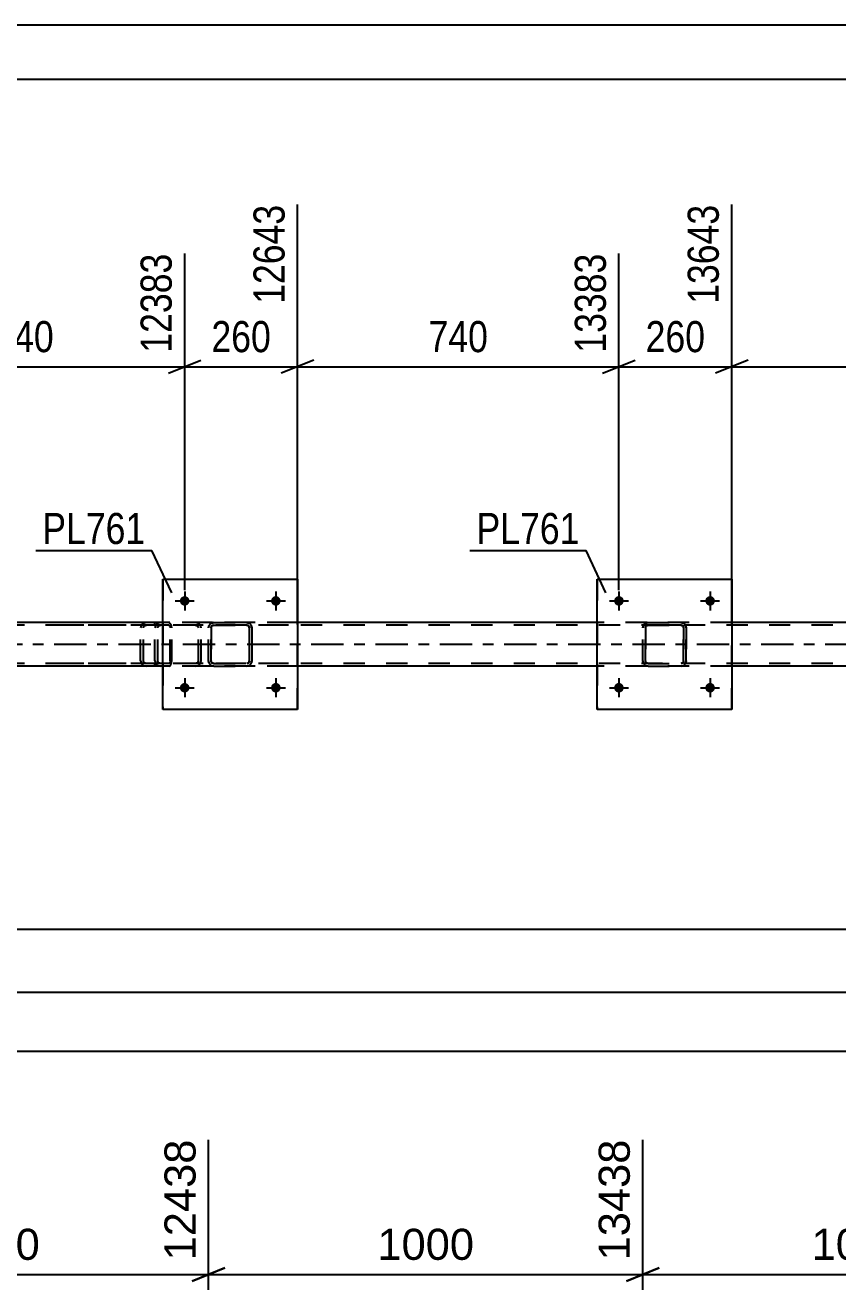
# Model space of a CAD drawing. Header units: millimetres. Extents: x -57 to 784, y -422 to 172.
# Drawn here: x 478.4 to 553.3, y 55.9 to 171.6 of the extents above; entities that cross this region are included whole.
import ezdxf

# ---------------------------------------------------------------- set-up
doc = ezdxf.new("R2010")
doc.units = ezdxf.units.MM
doc.linetypes.add('DXK_LINE_DOT2', pattern=[3.9198, 1.9599, -1.9599])
doc.linetypes.add('DXK_LINE_DOT3', pattern=[5.9187, 2.979, -0.9799, 0.9799, -0.9799])
doc.styles.add('Arial', font='ARIAL.TTF', dxfattribs={"height": 0.2})
doc.styles.add('Arial Narrow', font='ARIALN.TTF', dxfattribs={"height": 0.2})

# ---------------------------------------------------------------- blocks, each defined once
blk = doc.blocks.new('Unknown-122571968-1115')
at = {"color": 5, "linetype": 'Continuous'}
for p, q in [((783.89, 171.64), (-57.11, 171.64)), ((778.89, 166.64), (-52.11, 166.64))]:
    blk.add_line(p, q, dxfattribs=at)
blk = doc.blocks.new('Part-122571968-5192 - 5118')
at = {"color": 7, "linetype": 'DXK_LINE_DOT2'}
for p, q in [((491.65, 116.59), (482.24, 116.59)), ((491.65, 116.35), (482.24, 116.35)), ((489.09, 116.29), (489.05, 116.11)), ((489.05, 113.07), (489.05, 116.11)), ((489.3, 116.11), (489.32, 116.2)), ((489.3, 113.07), (489.3, 116.11)), ((489.32, 116.2), (489.38, 116.28)), ((489.55, 116.59), (489.36, 116.55)), ((489.38, 116.28), (489.46, 116.33)), ((489.46, 116.33), (489.55, 116.35)), ((490.37, 116.35), (490.37, 116.59)), ((491.75, 116.55), (491.65, 116.59)), ((491.65, 116.35), (491.7, 116.33)), ((491.7, 116.33), (491.74, 116.28)), ((491.74, 116.28), (491.77, 116.2)), ((491.84, 116.45), (491.75, 116.55)), ((491.77, 116.2), (491.78, 116.11)), ((491.78, 113.07), (491.78, 116.11)), ((491.9, 116.29), (491.84, 116.45)), ((491.92, 116.11), (491.9, 116.29)), ((491.92, 113.07), (491.92, 116.11)), ((491.65, 112.83), (482.24, 112.83)), ((491.65, 112.59), (482.24, 112.59)), ((489.05, 113.07), (489.09, 112.88)), ((489.32, 112.98), (489.3, 113.07)), ((489.38, 112.9), (489.32, 112.98)), ((489.36, 112.62), (489.55, 112.59)), ((489.46, 112.85), (489.38, 112.9)), ((489.55, 112.83), (489.46, 112.85)), ((490.37, 112.62), (490.37, 112.83)), ((490.37, 112.59), (490.37, 112.62)), ((491.7, 112.85), (491.65, 112.83)), ((491.65, 112.59), (491.75, 112.62)), ((491.74, 112.9), (491.7, 112.85)), ((491.77, 112.98), (491.74, 112.9)), ((491.75, 112.62), (491.84, 112.73)), ((491.78, 113.07), (491.77, 112.98)), ((491.84, 112.73), (491.9, 112.88)), ((491.9, 112.88), (491.92, 113.07))]:
    blk.add_line(p, q, dxfattribs=at)
for centre, start, end in [((489.54, 116.09), 111.1941, 156.1506), ((489.54, 113.08), 203.8494, 248.8059)]:
    blk.add_arc(centre, 0.492, start, end, dxfattribs=at)
blk = doc.blocks.new('Bolt-122571968-5139 - 5118')
at = {"linetype": 'Continuous'}
for points in [[(492.67, 110.59), (492.68, 110.68), (492.7, 110.77), (492.75, 110.85), (492.81, 110.91), (492.89, 110.97), (492.97, 111.01), (493.06, 111.03), (493.15, 111.03), (493.24, 111.01), (493.33, 110.97), (493.4, 110.91), (493.46, 110.85), (493.51, 110.77), (493.54, 110.68), (493.55, 110.59), (493.54, 110.5), (493.51, 110.41), (493.46, 110.33), (493.4, 110.26), (493.33, 110.21), (493.24, 110.17), (493.15, 110.15), (493.06, 110.15), (492.97, 110.17), (492.89, 110.21), (492.81, 110.26), (492.75, 110.33), (492.7, 110.41), (492.68, 110.5)], [(501.07, 110.59), (501.08, 110.68), (501.1, 110.77), (501.15, 110.85), (501.21, 110.91), (501.29, 110.97), (501.37, 111.01), (501.46, 111.03), (501.55, 111.03), (501.64, 111.01), (501.73, 110.97), (501.8, 110.91), (501.86, 110.85), (501.91, 110.77), (501.94, 110.68), (501.95, 110.59), (501.94, 110.5), (501.91, 110.41), (501.86, 110.33), (501.8, 110.26), (501.73, 110.21), (501.64, 110.17), (501.55, 110.15), (501.46, 110.15), (501.37, 110.17), (501.29, 110.21), (501.21, 110.26), (501.15, 110.33), (501.1, 110.41), (501.08, 110.5)]]:
    blk.add_hatch(color=1, dxfattribs=at).paths.add_polyline_path(points)
at = {"color": 1, "linetype": 'Continuous'}
for p, q in [((493.11, 111.47), (493.11, 109.71)), ((501.51, 111.47), (501.51, 109.71)), ((492.23, 110.59), (493.99, 110.59)), ((500.63, 110.59), (502.39, 110.59))]:
    blk.add_line(p, q, dxfattribs=at)
blk = doc.blocks.new('Bolt-122571968-5140 - 5118')
at = {"linetype": 'Continuous'}
for points in [[(492.67, 118.59), (492.68, 118.68), (492.7, 118.77), (492.75, 118.85), (492.81, 118.91), (492.89, 118.97), (492.97, 119.01), (493.06, 119.03), (493.15, 119.03), (493.24, 119.01), (493.33, 118.97), (493.4, 118.91), (493.46, 118.85), (493.51, 118.77), (493.54, 118.68), (493.55, 118.59), (493.54, 118.5), (493.51, 118.41), (493.46, 118.33), (493.4, 118.26), (493.33, 118.21), (493.24, 118.17), (493.15, 118.15), (493.06, 118.15), (492.97, 118.17), (492.89, 118.21), (492.81, 118.26), (492.75, 118.33), (492.7, 118.41), (492.68, 118.5)], [(501.07, 118.59), (501.08, 118.68), (501.1, 118.77), (501.15, 118.85), (501.21, 118.91), (501.29, 118.97), (501.37, 119.01), (501.46, 119.03), (501.55, 119.03), (501.64, 119.01), (501.73, 118.97), (501.8, 118.91), (501.86, 118.85), (501.91, 118.77), (501.94, 118.68), (501.95, 118.59), (501.94, 118.5), (501.91, 118.41), (501.86, 118.33), (501.8, 118.26), (501.73, 118.21), (501.64, 118.17), (501.55, 118.15), (501.46, 118.15), (501.37, 118.17), (501.29, 118.21), (501.21, 118.26), (501.15, 118.33), (501.1, 118.41), (501.08, 118.5)]]:
    blk.add_hatch(color=1, dxfattribs=at).paths.add_polyline_path(points)
at = {"color": 1, "linetype": 'Continuous'}
for p, q in [((493.11, 119.47), (493.11, 117.71)), ((501.51, 119.47), (501.51, 117.71)), ((492.23, 118.59), (493.99, 118.59)), ((500.63, 118.59), (502.39, 118.59))]:
    blk.add_line(p, q, dxfattribs=at)
blk = doc.blocks.new('Bolt-122571968-5141 - 5118')
at = {"linetype": 'Continuous'}
for points in [[(532.67, 110.59), (532.68, 110.68), (532.71, 110.77), (532.75, 110.85), (532.82, 110.91), (532.89, 110.97), (532.97, 111.01), (533.06, 111.03), (533.16, 111.03), (533.25, 111.01), (533.33, 110.97), (533.41, 110.91), (533.47, 110.85), (533.51, 110.77), (533.54, 110.68), (533.55, 110.59), (533.54, 110.5), (533.51, 110.41), (533.47, 110.33), (533.41, 110.26), (533.33, 110.21), (533.25, 110.17), (533.16, 110.15), (533.06, 110.15), (532.97, 110.17), (532.89, 110.21), (532.82, 110.26), (532.75, 110.33), (532.71, 110.41), (532.68, 110.5)], [(541.07, 110.59), (541.08, 110.68), (541.11, 110.77), (541.15, 110.85), (541.22, 110.91), (541.29, 110.97), (541.37, 111.01), (541.46, 111.03), (541.56, 111.03), (541.65, 111.01), (541.73, 110.97), (541.81, 110.91), (541.87, 110.85), (541.91, 110.77), (541.94, 110.68), (541.95, 110.59), (541.94, 110.5), (541.91, 110.41), (541.87, 110.33), (541.81, 110.26), (541.73, 110.21), (541.65, 110.17), (541.56, 110.15), (541.46, 110.15), (541.37, 110.17), (541.29, 110.21), (541.22, 110.26), (541.15, 110.33), (541.11, 110.41), (541.08, 110.5)]]:
    blk.add_hatch(color=1, dxfattribs=at).paths.add_polyline_path(points)
at = {"color": 1, "linetype": 'Continuous'}
for p, q in [((533.11, 111.47), (533.11, 109.71)), ((541.51, 111.47), (541.51, 109.71)), ((532.23, 110.59), (533.99, 110.59)), ((540.63, 110.59), (542.39, 110.59))]:
    blk.add_line(p, q, dxfattribs=at)
blk = doc.blocks.new('Bolt-122571968-5142 - 5118')
at = {"linetype": 'Continuous'}
for points in [[(532.67, 118.59), (532.68, 118.68), (532.71, 118.77), (532.75, 118.85), (532.82, 118.91), (532.89, 118.97), (532.97, 119.01), (533.06, 119.03), (533.16, 119.03), (533.25, 119.01), (533.33, 118.97), (533.41, 118.91), (533.47, 118.85), (533.51, 118.77), (533.54, 118.68), (533.55, 118.59), (533.54, 118.5), (533.51, 118.41), (533.47, 118.33), (533.41, 118.26), (533.33, 118.21), (533.25, 118.17), (533.16, 118.15), (533.06, 118.15), (532.97, 118.17), (532.89, 118.21), (532.82, 118.26), (532.75, 118.33), (532.71, 118.41), (532.68, 118.5)], [(541.07, 118.59), (541.08, 118.68), (541.11, 118.77), (541.15, 118.85), (541.22, 118.91), (541.29, 118.97), (541.37, 119.01), (541.46, 119.03), (541.56, 119.03), (541.65, 119.01), (541.73, 118.97), (541.81, 118.91), (541.87, 118.85), (541.91, 118.77), (541.94, 118.68), (541.95, 118.59), (541.94, 118.5), (541.91, 118.41), (541.87, 118.33), (541.81, 118.26), (541.73, 118.21), (541.65, 118.17), (541.56, 118.15), (541.46, 118.15), (541.37, 118.17), (541.29, 118.21), (541.22, 118.26), (541.15, 118.33), (541.11, 118.41), (541.08, 118.5)]]:
    blk.add_hatch(color=1, dxfattribs=at).paths.add_polyline_path(points)
at = {"color": 1, "linetype": 'Continuous'}
for p, q in [((533.11, 119.47), (533.11, 117.71)), ((541.51, 119.47), (541.51, 117.71)), ((532.23, 118.59), (533.99, 118.59)), ((540.63, 118.59), (542.39, 118.59))]:
    blk.add_line(p, q, dxfattribs=at)
blk = doc.blocks.new('Part-122571968-5300 - 5118')
at = {"color": 2, "linetype": 'Continuous'}
for p, q in [((531.11, 108.59), (531.11, 120.59)), ((531.11, 120.59), (531.11, 120.59)), ((531.11, 120.59), (543.51, 120.59)), ((543.51, 120.59), (543.51, 108.59)), ((531.11, 108.59), (531.11, 108.59)), ((543.51, 108.59), (531.11, 108.59))]:
    blk.add_line(p, q, dxfattribs=at)
at = {"color": 7, "linetype": 'DXK_LINE_DOT2'}
for p, q in [((531.11, 120.59), (531.11, 108.59)), ((531.11, 120.59), (531.11, 120.59)), ((543.51, 108.59), (543.51, 120.59)), ((531.11, 108.59), (531.11, 108.59))]:
    blk.add_line(p, q, dxfattribs=at)
blk = doc.blocks.new('Part-122571968-5301 - 5118')
at = {"color": 7, "linetype": 'DXK_LINE_DOT2'}
for p, q in [((535.31, 116.11), (535.34, 116.29)), ((535.35, 116.29), (535.31, 116.11)), ((535.31, 113.07), (535.31, 116.11)), ((535.31, 116.11), (535.31, 116.11)), ((535.31, 113.07), (535.31, 116.11)), ((535.55, 116.11), (535.57, 116.2)), ((535.56, 116.2), (535.55, 116.11)), ((535.55, 113.07), (535.55, 116.11)), ((535.55, 116.11), (535.55, 116.11)), ((535.55, 116.11), (535.55, 113.07)), ((535.62, 116.28), (535.56, 116.2)), ((535.57, 116.2), (535.62, 116.28)), ((535.6, 116.55), (535.79, 116.59)), ((535.79, 116.59), (535.61, 116.55)), ((535.62, 116.28), (535.7, 116.33)), ((535.69, 116.33), (535.62, 116.28)), ((535.79, 116.35), (535.69, 116.33)), ((535.7, 116.33), (535.79, 116.35)), ((535.79, 116.59), (538.83, 116.59)), ((535.79, 116.59), (535.79, 116.59)), ((535.79, 116.59), (538.83, 116.59)), ((535.79, 116.35), (538.83, 116.35)), ((535.79, 116.35), (535.79, 116.35)), ((538.83, 116.35), (535.79, 116.35)), ((538.83, 116.59), (538.83, 116.59)), ((538.83, 116.59), (539.01, 116.55)), ((539.01, 116.55), (538.83, 116.59)), ((538.83, 116.35), (538.83, 116.35)), ((538.83, 116.35), (538.92, 116.33)), ((538.92, 116.33), (538.83, 116.35)), ((538.92, 116.33), (538.92, 116.33)), ((538.92, 116.33), (539, 116.28)), ((539, 116.28), (538.92, 116.33)), ((539, 116.28), (539.05, 116.2)), ((539.05, 116.2), (539, 116.28)), ((539.05, 116.2), (539.07, 116.11)), ((539.07, 116.11), (539.05, 116.2)), ((539.07, 113.07), (539.07, 116.11)), ((539.07, 116.11), (539.07, 116.11)), ((539.07, 116.11), (539.07, 113.07)), ((539.27, 116.29), (539.31, 116.11)), ((539.31, 116.11), (539.27, 116.29)), ((539.31, 113.07), (539.31, 116.11)), ((539.31, 116.11), (539.31, 116.11)), ((539.31, 116.11), (539.31, 113.07)), ((535.31, 113.07), (535.31, 113.07)), ((535.34, 112.88), (535.31, 113.07)), ((535.31, 113.07), (535.35, 112.88)), ((535.55, 113.07), (535.55, 113.07)), ((535.57, 112.98), (535.55, 113.07)), ((535.55, 113.07), (535.56, 112.98)), ((535.56, 112.98), (535.62, 112.9)), ((535.62, 112.9), (535.57, 112.98)), ((535.6, 112.62), (535.61, 112.62)), ((535.79, 112.59), (535.6, 112.62)), ((535.61, 112.62), (535.79, 112.59)), ((535.7, 112.85), (535.62, 112.9)), ((535.62, 112.9), (535.69, 112.85)), ((535.69, 112.85), (535.79, 112.83)), ((535.79, 112.83), (535.7, 112.85)), ((535.79, 112.83), (538.83, 112.83)), ((535.79, 112.83), (535.79, 112.83)), ((535.79, 112.83), (538.83, 112.83)), ((535.79, 112.59), (538.83, 112.59)), ((535.79, 112.59), (535.79, 112.59)), ((535.79, 112.59), (538.83, 112.59)), ((538.92, 112.85), (538.83, 112.83)), ((538.83, 112.83), (538.92, 112.85)), ((538.83, 112.83), (538.83, 112.83)), ((539.01, 112.62), (538.83, 112.59)), ((538.83, 112.59), (539.01, 112.62)), ((538.83, 112.59), (538.83, 112.59)), ((539, 112.9), (538.92, 112.85)), ((538.92, 112.85), (539, 112.9)), ((539.05, 112.98), (539, 112.9)), ((539, 112.9), (539.05, 112.98)), ((539.07, 113.07), (539.05, 112.98)), ((539.05, 112.98), (539.07, 113.07)), ((539.07, 113.07), (539.07, 113.07)), ((539.31, 113.07), (539.27, 112.88)), ((539.27, 112.88), (539.31, 113.07)), ((539.31, 113.07), (539.31, 113.07))]:
    blk.add_line(p, q, dxfattribs=at)
at = {"color": 7, "linetype": 'DXK_LINE_DOT3'}
blk.add_line((537.31, 114.59), (537.3, 114.59), dxfattribs=at)
at = {"color": 7, "linetype": 'DXK_LINE_DOT2'}
for centre, start, end in [((535.79, 116.11), 112.5, 157.5), ((535.79, 116.11), 112.5, 157.5), ((538.83, 116.11), 22.5, 67.5), ((538.83, 116.11), 22.5, 67.5), ((535.79, 113.07), 202.5, 247.5), ((535.79, 113.07), 202.5, 247.5), ((538.83, 113.07), 292.5, 337.5), ((538.83, 113.07), 292.5, 337.5)]:
    blk.add_arc(centre, 0.48, start, end, dxfattribs=at)
blk = doc.blocks.new('Part-122571968-5306 - 5118')
at = {"color": 2, "linetype": 'Continuous'}
for p, q in [((491.11, 108.59), (491.11, 120.59)), ((491.11, 120.59), (491.11, 120.59)), ((491.11, 120.59), (503.51, 120.59)), ((503.51, 120.59), (503.51, 108.59)), ((491.11, 108.59), (491.11, 108.59)), ((503.51, 108.59), (491.11, 108.59))]:
    blk.add_line(p, q, dxfattribs=at)
at = {"color": 7, "linetype": 'DXK_LINE_DOT2'}
for p, q in [((491.11, 120.59), (491.11, 108.59)), ((491.11, 120.59), (491.11, 120.59)), ((503.51, 108.59), (503.51, 120.59)), ((491.11, 108.59), (491.11, 108.59))]:
    blk.add_line(p, q, dxfattribs=at)
blk = doc.blocks.new('Part-122571968-5307 - 5118')
at = {"color": 7, "linetype": 'DXK_LINE_DOT2'}
for p, q in [((495.3, 116.11), (495.34, 116.29)), ((495.3, 116.11), (495.31, 116.11)), ((495.3, 113.07), (495.3, 116.11)), ((495.34, 116.29), (495.31, 116.11)), ((495.31, 113.07), (495.31, 116.11)), ((495.56, 116.2), (495.54, 116.11)), ((495.55, 116.11), (495.54, 116.11)), ((495.54, 116.11), (495.54, 113.07)), ((495.55, 116.11), (495.56, 116.2)), ((495.55, 113.07), (495.55, 116.11)), ((495.56, 116.2), (495.62, 116.28)), ((495.61, 116.28), (495.56, 116.2)), ((495.6, 116.55), (495.78, 116.59)), ((495.79, 116.59), (495.6, 116.55)), ((495.69, 116.33), (495.61, 116.28)), ((495.62, 116.28), (495.69, 116.33)), ((495.69, 116.33), (495.79, 116.35)), ((495.78, 116.35), (495.69, 116.33)), ((495.79, 116.59), (495.78, 116.59)), ((495.78, 116.59), (498.82, 116.59)), ((495.78, 116.35), (495.79, 116.35)), ((498.82, 116.35), (495.78, 116.35)), ((495.79, 116.59), (498.83, 116.59)), ((495.79, 116.35), (498.83, 116.35)), ((498.82, 116.59), (498.83, 116.59)), ((498.82, 116.59), (499, 116.55)), ((498.83, 116.35), (498.82, 116.35)), ((498.91, 116.33), (498.82, 116.35)), ((499.01, 116.55), (498.83, 116.59)), ((498.83, 116.35), (498.92, 116.33)), ((498.91, 116.33), (498.92, 116.33)), ((498.99, 116.28), (498.91, 116.33)), ((498.92, 116.33), (499, 116.28)), ((499.04, 116.2), (498.99, 116.28)), ((499, 116.28), (499.05, 116.2)), ((499.06, 116.11), (499.04, 116.2)), ((499.05, 116.2), (499.07, 116.11)), ((499.07, 116.11), (499.06, 116.11)), ((499.06, 116.11), (499.06, 113.07)), ((499.07, 113.07), (499.07, 116.11)), ((499.26, 116.29), (499.3, 116.11)), ((499.31, 116.11), (499.27, 116.29)), ((499.31, 116.11), (499.3, 116.11)), ((499.3, 116.11), (499.3, 113.07)), ((499.31, 113.07), (499.31, 116.11)), ((495.31, 113.07), (495.3, 113.07)), ((495.34, 112.88), (495.3, 113.07)), ((495.31, 113.07), (495.34, 112.88)), ((495.54, 113.07), (495.55, 113.07)), ((495.54, 113.07), (495.56, 112.98)), ((495.56, 112.98), (495.55, 113.07)), ((495.62, 112.9), (495.56, 112.98)), ((495.56, 112.98), (495.61, 112.9)), ((495.6, 112.62), (495.6, 112.62)), ((495.78, 112.59), (495.6, 112.62)), ((495.6, 112.62), (495.79, 112.59)), ((495.61, 112.9), (495.69, 112.85)), ((495.69, 112.85), (495.62, 112.9)), ((495.79, 112.83), (495.69, 112.85)), ((495.69, 112.85), (495.78, 112.83)), ((495.79, 112.83), (495.78, 112.83)), ((495.78, 112.83), (498.82, 112.83)), ((495.79, 112.59), (495.78, 112.59)), ((495.78, 112.59), (498.82, 112.59)), ((495.79, 112.83), (498.83, 112.83)), ((495.79, 112.59), (498.83, 112.59)), ((498.82, 112.83), (498.91, 112.85)), ((498.82, 112.83), (498.83, 112.83)), ((499, 112.62), (498.82, 112.59)), ((498.82, 112.59), (498.83, 112.59)), ((498.92, 112.85), (498.83, 112.83)), ((498.83, 112.59), (499.01, 112.62)), ((498.91, 112.85), (498.99, 112.9)), ((499, 112.9), (498.92, 112.85)), ((498.99, 112.9), (499.04, 112.98)), ((499.05, 112.98), (499, 112.9)), ((499.04, 112.98), (499.06, 113.07)), ((499.07, 113.07), (499.05, 112.98)), ((499.06, 113.07), (499.07, 113.07)), ((499.3, 113.07), (499.26, 112.88)), ((499.27, 112.88), (499.31, 113.07)), ((499.3, 113.07), (499.31, 113.07))]:
    blk.add_line(p, q, dxfattribs=at)
at = {"color": 7, "linetype": 'DXK_LINE_DOT3'}
blk.add_line((497.31, 114.59), (497.3, 114.59), dxfattribs=at)
at = {"color": 7, "linetype": 'DXK_LINE_DOT2'}
for centre, start, end in [((495.78, 116.11), 112.5, 157.5), ((495.79, 116.11), 112.5, 157.5), ((498.82, 116.11), 22.5, 67.5), ((498.83, 116.11), 22.5, 67.5), ((495.78, 113.07), 202.5, 247.5), ((495.79, 113.07), 202.5, 247.5), ((498.82, 113.07), 292.5, 337.5), ((498.83, 113.07), 292.5, 337.5)]:
    blk.add_arc(centre, 0.48, start, end, dxfattribs=at)
blk = doc.blocks.new('Part-122571968-5345 - 5118')
at = {"color": 7, "linetype": 'DXK_LINE_DOT2'}
for p, q in [((490.41, 116.29), (490.37, 116.11)), ((490.37, 113.07), (490.37, 116.11)), ((490.62, 116.11), (490.64, 116.2)), ((490.62, 113.07), (490.62, 116.11)), ((490.64, 116.2), (490.7, 116.28)), ((490.88, 116.59), (490.68, 116.55)), ((490.7, 116.28), (490.78, 116.33)), ((490.78, 116.33), (490.88, 116.35)), ((502.66, 116.59), (490.88, 116.59)), ((502.66, 116.35), (490.88, 116.35)), ((494.31, 116.55), (494.11, 116.59)), ((494.11, 116.35), (494.21, 116.33)), ((494.21, 116.33), (494.3, 116.28)), ((494.3, 116.28), (494.35, 116.2)), ((494.35, 116.2), (494.37, 116.11)), ((494.37, 113.07), (494.37, 116.11)), ((494.63, 116.11), (494.59, 116.29)), ((494.63, 113.07), (494.63, 116.11)), ((490.37, 113.07), (490.41, 112.88)), ((490.64, 112.98), (490.62, 113.07)), ((490.7, 112.9), (490.64, 112.98)), ((490.68, 112.62), (490.88, 112.59)), ((490.78, 112.85), (490.7, 112.9)), ((490.88, 112.83), (490.78, 112.85)), ((502.66, 112.83), (490.88, 112.83)), ((502.66, 112.59), (490.88, 112.59)), ((494.21, 112.85), (494.11, 112.83)), ((494.11, 112.59), (494.31, 112.62)), ((494.3, 112.9), (494.21, 112.85)), ((494.35, 112.98), (494.3, 112.9)), ((494.37, 113.07), (494.35, 112.98)), ((494.59, 112.88), (494.63, 113.07))]:
    blk.add_line(p, q, dxfattribs=at)
for centre, start, end in [((490.86, 116.09), 110.7583, 155.68), ((494.13, 116.09), 24.32, 69.2417), ((490.86, 113.09), 204.32, 249.2417), ((494.13, 113.09), 290.7583, 335.68)]:
    blk.add_arc(centre, 0.496, start, end, dxfattribs=at)
blk = doc.blocks.new('Part-122571968-5417 - 5118')
at = {"color": 7, "linetype": 'DXK_LINE_DOT2'}
for p, q in [((697.85, 116.35), (43.11, 116.35)), ((503.51, 116.59), (491.11, 116.59)), ((543.51, 116.59), (531.11, 116.59)), ((697.85, 112.83), (43.11, 112.83)), ((503.51, 112.59), (491.11, 112.59)), ((543.51, 112.59), (531.11, 112.59))]:
    blk.add_line(p, q, dxfattribs=at)
at = {"color": 2, "linetype": 'Continuous'}
for p, q in [((491.11, 116.59), (463.51, 116.59)), ((531.11, 116.59), (503.51, 116.59)), ((571.11, 116.59), (543.51, 116.59)), ((491.11, 112.59), (463.51, 112.59)), ((531.11, 112.59), (503.51, 112.59)), ((571.11, 112.59), (543.51, 112.59))]:
    blk.add_line(p, q, dxfattribs=at)
at = {"color": 7, "linetype": 'DXK_LINE_DOT3'}
blk.add_line((43.11, 114.59), (697.85, 114.59), dxfattribs=at)
blk = doc.blocks.new('StraightDimension-122571968-4514 - 3165')
at = {"color": 7, "linetype": 'Continuous'}
for p, q in [((535.31, 16.34), (535.31, 68.95)), ((575.31, 17.64), (575.31, 68.95)), ((536.81, 57.13), (533.81, 55.93)), ((573.81, 55.93), (576.81, 57.13)), ((535.31, 56.53), (575.31, 56.53))]:
    blk.add_line(p, q, dxfattribs=at)
at = {"color": 0}
blk.add_wipeout([(560.36, 57.28), (560.36, 61.48), (550.26, 61.48), (550.26, 57.28)], dxfattribs=at)
at = {"color": 3, "style": 'Arial'}
blk.add_text('1000', height=2.865, dxfattribs=at).set_placement((550.86, 57.88))
at = {"color": 0, "linetype": 'Continuous'}
blk.add_wipeout([(574.71, 69.55), (570.51, 69.55), (570.51, 57.23), (574.71, 57.23)], dxfattribs=at)
at = {"color": 3, "linetype": 'Continuous', "style": 'Arial'}
blk.add_text('14438', height=2.865, rotation=90.0002, dxfattribs=at).set_placement((574.11, 57.83))
blk = doc.blocks.new('StraightDimension-122571968-4498 - 3165')
at = {"color": 7, "linetype": 'Continuous'}
for p, q in [((455.31, 17.06), (455.31, 68.95)), ((495.31, 16.35), (495.31, 68.95)), ((456.81, 57.13), (453.81, 55.93)), ((493.81, 55.93), (496.81, 57.13)), ((455.31, 56.53), (495.31, 56.53))]:
    blk.add_line(p, q, dxfattribs=at)
at = {"color": 0}
blk.add_wipeout([(480.36, 57.28), (480.36, 61.48), (470.26, 61.48), (470.26, 57.28)], dxfattribs=at)
at = {"color": 3, "style": 'Arial'}
blk.add_text('1000', height=2.865, dxfattribs=at).set_placement((470.86, 57.88))
at = {"color": 0, "linetype": 'Continuous'}
blk.add_wipeout([(494.71, 69.55), (490.51, 69.55), (490.51, 57.23), (494.71, 57.23)], dxfattribs=at)
at = {"color": 3, "linetype": 'Continuous', "style": 'Arial'}
blk.add_text('12438', height=2.865, rotation=90.0002, dxfattribs=at).set_placement((494.11, 57.83))
blk = doc.blocks.new('StraightDimension-122571968-4506 - 3165')
at = {"color": 7, "linetype": 'Continuous'}
for p, q in [((495.31, 16.35), (495.31, 68.95)), ((535.31, 16.34), (535.31, 68.95)), ((496.81, 57.13), (493.81, 55.93)), ((533.81, 55.93), (536.81, 57.13)), ((495.31, 56.53), (535.31, 56.53))]:
    blk.add_line(p, q, dxfattribs=at)
at = {"color": 0}
blk.add_wipeout([(520.35, 57.28), (520.35, 61.48), (510.26, 61.48), (510.26, 57.28)], dxfattribs=at)
at = {"color": 3, "style": 'Arial'}
blk.add_text('1000', height=2.865, dxfattribs=at).set_placement((510.86, 57.88))
at = {"color": 0, "linetype": 'Continuous'}
blk.add_wipeout([(534.71, 69.55), (530.51, 69.55), (530.51, 57.23), (534.71, 57.23)], dxfattribs=at)
at = {"color": 3, "linetype": 'Continuous', "style": 'Arial'}
blk.add_text('13438', height=2.865, rotation=90.0002, dxfattribs=at).set_placement((534.11, 57.83))
blk = doc.blocks.new('StraightDimension-122571968-6213 - 5118')
at = {"color": 7, "linetype": 'Continuous'}
blk.add_line((9.28, 88.36), (577.75, 88.36), dxfattribs=at)
blk = doc.blocks.new('StraightDimension-122571968-17260 - 5118')
at = {"color": 7, "linetype": 'Continuous'}
blk.add_line((9.28, 82.54), (697.85, 82.54), dxfattribs=at)
blk = doc.blocks.new('StraightDimension-122571968-16344 - 5118')
at = {"color": 7, "linetype": 'Continuous'}
for p, q in [((543.51, 117.59), (543.51, 155.1)), ((573.11, 119.59), (573.11, 155.1)), ((545.01, 140.76), (542.01, 139.56)), ((543.51, 140.16), (573.11, 140.16)), ((571.61, 139.56), (574.61, 140.76))]:
    blk.add_line(p, q, dxfattribs=at)
at = {"color": 0, "linetype": 'Continuous'}
blk.add_wipeout([(572.51, 155.7), (568.31, 155.7), (568.31, 145.36), (572.51, 145.36)], dxfattribs=at)
at = {"color": 0}
blk.add_wipeout([(561.65, 140.91), (561.65, 145.11), (554.97, 145.11), (554.97, 140.91)], dxfattribs=at)
at = {"color": 3, "linetype": 'Continuous', "style": 'Arial Narrow'}
blk.add_text('14383', height=2.863, rotation=90.0002, dxfattribs=at).set_placement((571.91, 145.96))
at = {"color": 3, "style": 'Arial Narrow'}
blk.add_text('740', height=2.863, dxfattribs=at).set_placement((555.57, 141.51))
blk = doc.blocks.new('StraightDimension-122571968-16345 - 5118')
at = {"color": 7, "linetype": 'Continuous'}
for p, q in [((543.51, 117.59), (543.51, 155.1)), ((533.11, 119.59), (533.11, 150.6)), ((531.61, 139.56), (534.61, 140.76)), ((533.11, 140.16), (543.51, 140.16)), ((545.01, 140.76), (542.01, 139.56))]:
    blk.add_line(p, q, dxfattribs=at)
at = {"color": 0}
blk.add_wipeout([(541.65, 140.91), (541.65, 145.11), (534.97, 145.11), (534.97, 140.91)], dxfattribs=at)
at = {"color": 3, "style": 'Arial Narrow'}
blk.add_text('260', height=2.863, dxfattribs=at).set_placement((535.57, 141.51))
at = {"color": 0, "linetype": 'Continuous'}
blk.add_wipeout([(542.91, 155.7), (538.71, 155.7), (538.71, 145.36), (542.91, 145.36)], dxfattribs=at)
at = {"color": 3, "linetype": 'Continuous', "style": 'Arial Narrow'}
blk.add_text('13643', height=2.863, rotation=90.0002, dxfattribs=at).set_placement((542.31, 145.96))
blk = doc.blocks.new('StraightDimension-122571968-16346 - 5118')
at = {"color": 7, "linetype": 'Continuous'}
for p, q in [((503.51, 117.59), (503.51, 155.1)), ((533.11, 119.59), (533.11, 150.6)), ((505.01, 140.76), (502.01, 139.56)), ((503.51, 140.16), (533.11, 140.16)), ((531.61, 139.56), (534.61, 140.76))]:
    blk.add_line(p, q, dxfattribs=at)
at = {"color": 0}
blk.add_wipeout([(521.65, 140.91), (521.65, 145.11), (514.97, 145.11), (514.97, 140.91)], dxfattribs=at)
at = {"color": 3, "style": 'Arial Narrow'}
blk.add_text('740', height=2.863, dxfattribs=at).set_placement((515.57, 141.51))
at = {"color": 0, "linetype": 'Continuous'}
blk.add_wipeout([(532.51, 151.2), (528.31, 151.2), (528.31, 140.86), (532.51, 140.86)], dxfattribs=at)
at = {"color": 3, "linetype": 'Continuous', "style": 'Arial Narrow'}
blk.add_text('13383', height=2.863, rotation=90.0002, dxfattribs=at).set_placement((531.91, 141.46))
blk = doc.blocks.new('StraightDimension-122571968-16347 - 5118')
at = {"color": 7, "linetype": 'Continuous'}
for p, q in [((503.51, 117.59), (503.51, 155.1)), ((493.11, 119.59), (493.11, 150.6)), ((491.61, 139.56), (494.61, 140.76)), ((493.11, 140.16), (503.51, 140.16)), ((505.01, 140.76), (502.01, 139.56))]:
    blk.add_line(p, q, dxfattribs=at)
at = {"color": 0}
blk.add_wipeout([(501.65, 140.91), (501.65, 145.11), (494.97, 145.11), (494.97, 140.91)], dxfattribs=at)
at = {"color": 3, "style": 'Arial Narrow'}
blk.add_text('260', height=2.863, dxfattribs=at).set_placement((495.57, 141.51))
at = {"color": 0, "linetype": 'Continuous'}
blk.add_wipeout([(502.91, 155.7), (498.71, 155.7), (498.71, 145.36), (502.91, 145.36)], dxfattribs=at)
at = {"color": 3, "linetype": 'Continuous', "style": 'Arial Narrow'}
blk.add_text('12643', height=2.863, rotation=90.0002, dxfattribs=at).set_placement((502.31, 145.96))
blk = doc.blocks.new('StraightDimension-122571968-16348 - 5118')
at = {"color": 7, "linetype": 'Continuous'}
for p, q in [((463.51, 117.59), (463.51, 155.1)), ((493.11, 119.59), (493.11, 150.6)), ((465.01, 140.76), (462.01, 139.56)), ((463.51, 140.16), (493.11, 140.16)), ((491.61, 139.56), (494.61, 140.76))]:
    blk.add_line(p, q, dxfattribs=at)
at = {"color": 0}
blk.add_wipeout([(481.65, 140.91), (481.65, 145.11), (474.97, 145.11), (474.97, 140.91)], dxfattribs=at)
at = {"color": 3, "style": 'Arial Narrow'}
blk.add_text('740', height=2.863, dxfattribs=at).set_placement((475.57, 141.51))
at = {"color": 0, "linetype": 'Continuous'}
blk.add_wipeout([(492.51, 151.2), (488.31, 151.2), (488.31, 140.86), (492.51, 140.86)], dxfattribs=at)
at = {"color": 3, "linetype": 'Continuous', "style": 'Arial Narrow'}
blk.add_text('12383', height=2.863, rotation=90.0002, dxfattribs=at).set_placement((491.91, 141.46))
blk = doc.blocks.new('StraightDimension-122571968-17198 - 5118')
at = {"color": 7, "linetype": 'Continuous'}
blk.add_line((8.64, 77.12), (698.49, 77.12), dxfattribs=at)
blk = doc.blocks.new('Mark-122571968-5296 - 5118')
at = {"color": 30, "linetype": 'Continuous'}
for p in [(519.39, 123.23), (531.92, 119.33)]:
    blk.add_line(p, (530.1, 123.23), dxfattribs=at)
at = {"color": 0}
blk.add_wipeout([(529.5, 123.83), (529.5, 126.83), (519.99, 126.83), (519.99, 123.83)], dxfattribs=at)
blk.add_wipeout([(529.5, 123.83), (529.5, 126.83), (519.99, 126.83), (519.99, 123.83)], dxfattribs=at)
at = {"color": 3, "style": 'Arial Narrow'}
blk.add_text('PL761', height=2.863, dxfattribs=at).set_placement((519.99, 123.83))
blk = doc.blocks.new('Mark-122571968-5302 - 5118')
at = {"color": 30, "linetype": 'Continuous'}
for p in [(479.39, 123.23), (491.92, 119.33)]:
    blk.add_line(p, (490.09, 123.23), dxfattribs=at)
at = {"color": 0}
blk.add_wipeout([(489.49, 123.83), (489.49, 126.83), (479.99, 126.83), (479.99, 123.83)], dxfattribs=at)
blk.add_wipeout([(489.49, 123.83), (489.49, 126.83), (479.99, 126.83), (479.99, 123.83)], dxfattribs=at)
at = {"color": 3, "style": 'Arial Narrow'}
blk.add_text('PL761', height=2.863, dxfattribs=at).set_placement((479.99, 123.83))

msp = doc.modelspace()

# ---------------------------------------------------------------- block references
for name in ['Unknown-122571968-1115', 'Part-122571968-5306 - 5118', 'Part-122571968-5300 - 5118', 'Bolt-122571968-5140 - 5118', 'Bolt-122571968-5142 - 5118', 'Part-122571968-5417 - 5118', 'Part-122571968-5192 - 5118', 'Part-122571968-5345 - 5118', 'Part-122571968-5307 - 5118', 'Part-122571968-5301 - 5118', 'Bolt-122571968-5139 - 5118', 'Bolt-122571968-5141 - 5118']:
    msp.add_blockref(name, (0, 0))

# ---------------------------------------------------------------- next in the draw order: block references
for name in ['StraightDimension-122571968-16344 - 5118', 'StraightDimension-122571968-6213 - 5118', 'StraightDimension-122571968-4498 - 3165', 'StraightDimension-122571968-4514 - 3165']:
    msp.add_blockref(name, (0, 0))

# ---------------------------------------------------------------- next in the draw order: block references
for name in ['StraightDimension-122571968-16345 - 5118', 'StraightDimension-122571968-17260 - 5118', 'StraightDimension-122571968-4506 - 3165']:
    msp.add_blockref(name, (0, 0))

# ---------------------------------------------------------------- next in the draw order: block references
for name in ['StraightDimension-122571968-16346 - 5118', 'StraightDimension-122571968-17198 - 5118']:
    msp.add_blockref(name, (0, 0))

# ---------------------------------------------------------------- next in the draw order: block references
for name in ['StraightDimension-122571968-16347 - 5118', 'Mark-122571968-5296 - 5118']:
    msp.add_blockref(name, (0, 0))

# ---------------------------------------------------------------- next in the draw order: block references
msp.add_blockref('StraightDimension-122571968-16348 - 5118', (0, 0))

# ---------------------------------------------------------------- next in the draw order: block references
msp.add_blockref('Mark-122571968-5302 - 5118', (0, 0))

doc.saveas('drawing.dxf')
